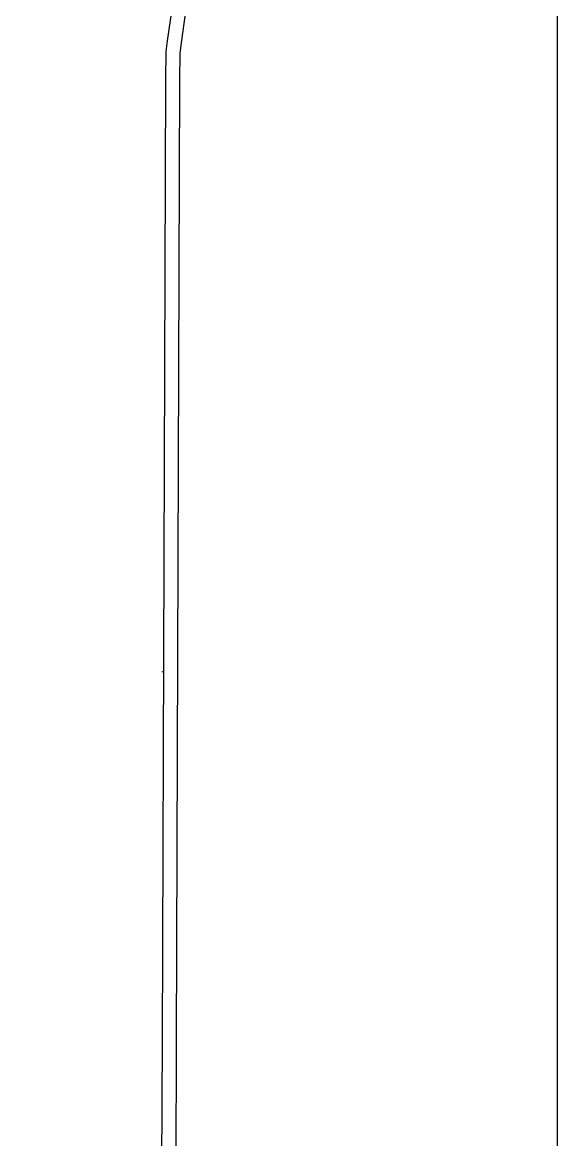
# Model space of a CAD drawing. Header units: inches. Extents: x -706 to 45253, y -3984 to 13819.
# Drawn here: x 30950 to 31822, y 5669 to 7490 of the extents above; entities that cross this region are included whole.
import ezdxf

# ---------------------------------------------------------------- set-up
doc = ezdxf.new("R2010")
doc.units = ezdxf.units.IN
doc.layers.add('BC-Hatch', color=8, linetype='Continuous')
doc.layers.add('BC-WHITECOLOR', color=7, linetype='Continuous')

msp = doc.modelspace()

# ---------------------------------------------------------------- linework, layer by layer
at = {"layer": 'BC-Hatch'}
for p, q in [((31193.15, 7511.29), (31185.66, 7459.64)), ((31185.66, 7459.64), (31183.73, 7442.02)), ((31183.73, 7442.02), (31182.82, 7396.54)), ((31182.81, 7396.21), (31177.35, 5829.46)), ((31176.81, 6431.76), (31179.45, 6431.72)), ((31177.35, 5829.46), (31174, 4851.21))]:
    msp.add_line(p, q, dxfattribs=at)
at = {"layer": 'BC-WHITECOLOR'}
for p, q in [((31215.8, 7507.31), (31208.42, 7456.34)), ((31215.8, 7507.31), (31208.42, 7456.34)), ((31208.42, 7456.34), (31206.59, 7439.53)), ((31208.42, 7456.34), (31206.59, 7439.53)), ((31206.59, 7439.53), (31205.81, 7396.13)), ((31206.59, 7439.53), (31205.81, 7396.13)), ((31205.81, 7396.13), (31200.35, 5829.38)), ((31200.35, 5829.38), (31196.93, 4829.18))]:
    msp.add_line(p, q, dxfattribs=at)
at = {"layer": 'Defpoints'}
msp.add_lwpolyline([(28387.63, 9335.67), (28387.63, 3535.98), (31821.66, 3535.98), (31821.66, 9335.67)], close=True, dxfattribs=at)

doc.saveas('drawing.dxf')
